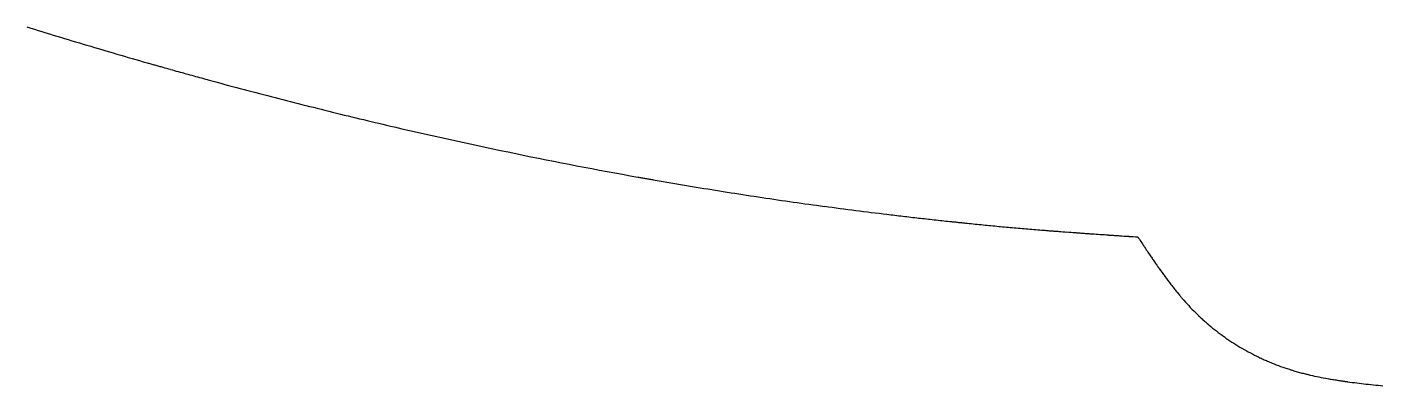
# Model space of a CAD drawing. Header units: millimetres. Extents: x -122 to 110, y 0 to 190.
# Drawn here: x -28.84 to -6.49, y 177.52 to 183.47 of the extents above; entities that cross this region are included whole.
import ezdxf

# ---------------------------------------------------------------- set-up
doc = ezdxf.new("R2010")
doc.units = ezdxf.units.MM
doc.layers.add('FLAT_PATTERN', color=7, linetype='CONTINUOUS')

msp = doc.modelspace()

# ---------------------------------------------------------------- linework, layer by layer
at = {"layer": 'FLAT_PATTERN', "color": 7, "linetype": 'CONTINUOUS'}
for centre, radius, start, end in [((-1.63, 271.009), 91.668, 252.73002, 253.37962), ((-2.152, 269.261, 0), 89.843, 253.37962, 254.04242), ((-2.312, 268.703, 0), 89.263, 254.04242, 254.0855), ((-2.422, 268.313, 0), 88.857, 254.17181, 254.21505), ((-2.455, 268.197, 0), 88.736, 254.21505, 254.30152), ((-2.542, 267.887, 0), 88.415, 254.30152, 254.3883), ((-2.607, 267.656, 0), 88.175, 254.3883, 254.56187), ((-2.776, 267.045), 87.541, 254.56187, 254.73669), ((-2.899, 266.591, 0), 87.071, 254.73669, 255.08634), ((-3.217, 265.397), 85.835, 255.08634, 255.44103), ((-3.445, 264.522), 84.93, 255.44103, 256.1504), ((-4.006, 262.247), 82.588, 256.1504, 256.87989), ((-4.385, 260.619), 80.916, 256.87989, 258.33901), ((-5.231, 256.521, 0), 76.732, 258.33901, 259.87768), ((-5.329, 255.969, 0), 76.171, 259.9764, 260.02581), ((-5.354, 255.828, 0), 76.028, 260.02581, 260.07532), ((-5.372, 255.722, 0), 75.921, 260.07532, 260.17433), ((-5.421, 255.442, 0), 75.636, 260.17433, 260.27371), ((-5.457, 255.233), 75.424, 260.27371, 260.47247), ((-5.55, 254.679, 0), 74.863, 260.47247, 260.67272), ((-5.617, 254.27, 0), 74.448, 260.67272, 261.07322), ((-5.786, 253.195, 0), 73.36, 261.07322, 261.47967), ((-6.001, 251.759), 71.908, 261.47967, 262.31205), ((-5.73, 253.766), 73.932, 262.31205, 263.12164), ((-5.25, 257.747, 0), 77.942, 263.12164, 263.21946), ((-5.44, 256.147, 0), 76.332, 263.21946, 263.31934), ((-5.533, 255.356, 0), 75.535, 263.31934, 263.41922), ((-5.713, 253.791, 0), 73.96, 263.41922, 263.52123), ((-5.844, 252.643, 0), 72.804, 263.52123, 263.72521), ((-6.177, 249.613, 0), 69.756, 263.72521, 263.93811), ((-6.277, 248.673, 0), 68.811, 263.93811, 263.99134), ((-6.921, 242.401, 0), 62.506, 264.27831, 264.3994), ((-7.053, 241.052, 0), 61.15, 264.3994, 264.64151), ((-7.386, 237.505, 0), 57.588, 264.64151, 264.8986), ((-7.591, 235.206), 55.28, 264.8986, 265.1693), ((-7.144, 240.494, 0), 60.586, 265.16928, 265.41625), ((-5.849, 256.942, 0), 77.085, 265.57317, 265.62088), ((-5.54, 260.967, 0), 81.122, 265.62088, 265.71619), ((1.53, 359.881, 0), 180.289, 266.04339, 266.04717), ((8.639, 462.992, 0), 283.644, 266.06081, 266.0729), ((25.558, 709.705, 0), 530.936, 266.08127, 266.09772), ((30.075, 206.654, 0), 48.489, 213.3617, 213.5792), ((12.065, 194.697, 0), 26.871, 213.5792, 213.9718), ((6.958, 191.256, 0), 20.713, 213.9718, 214.1716), ((1.664, 187.662, 0), 14.314, 214.1716, 214.4608), ((-0.048, 186.487, 0), 12.237, 214.4608, 214.6068), ((-1.975, 185.157, 0), 9.896, 214.6068, 214.7873), ((-2.647, 184.691, 0), 9.078, 214.7873, 214.8779), ((-3.749, 183.922, 0), 7.734, 214.9795, 215.0303), ((-3.041, 184.424, 0), 8.602, 215.1958, 216.2983), ((-4.396, 183.428), 6.921, 216.2983, 217.6686), ((-4.857, 183.073), 6.339, 217.6686, 218.3563), ((-5.403, 182.641), 5.643, 218.3563, 219.1288), ((-5.597, 182.483), 5.392, 219.1288, 219.5154), ((-5.84, 182.282), 5.077, 219.5154, 219.9261), ((-5.929, 182.208, 0), 4.961, 219.9261, 220.1315), ((-6.344, 181.853), 4.415, 220.7734, 222.8471), ((-6.62, 181.597), 4.039, 222.8471, 225.114), ((-6.711, 181.506), 3.91, 225.114, 226.2475), ((-6.821, 181.392), 3.752, 226.2475, 227.4288), ((-6.871, 181.337), 3.677, 227.4288, 228.6102), ((-6.964, 181.232), 3.537, 228.6102, 229.8382), ((-6.803, 181.423), 3.787, 229.8382, 234.6172), ((-6.7, 181.567), 3.964, 234.6172, 239.1832), ((-6.691, 181.583), 3.983, 239.1832, 241.4579), ((-6.704, 181.559), 3.955, 241.4579, 243.7487), ((-6.704, 181.558), 3.954, 243.7487, 244.8932), ((-6.702, 181.562), 3.959, 244.8932, 246.0362), ((-6.701, 181.566), 3.963, 246.0362, 246.6076), ((-6.698, 181.573, 0), 3.97, 246.6076, 247.178), ((-6.696, 181.577), 3.975, 247.178, 247.7484), ((-6.692, 181.586, 0), 3.985, 247.7484, 248.3173), ((-6.784, 181.355), 3.736, 248.3173, 250.6647), ((-6.667, 181.688), 4.089, 250.6647, 252.8096), ((-6.625, 181.826), 4.233, 252.8096, 253.882), ((-6.567, 182.025), 4.441, 253.882, 254.9042), ((-6.546, 182.103), 4.522, 254.9042, 255.4154), ((-6.518, 182.212), 4.633, 255.4154, 255.9142), ((-6.507, 182.253), 4.676, 255.9142, 256.1636), ((-6.493, 182.309), 4.734, 256.1636, 256.41), ((-6.486, 182.338), 4.764, 256.41, 256.6564), ((-6.473, 182.396, 0), 4.823, 256.6564, 256.8997), ((-6.408, 182.676), 5.111, 256.8997, 258.5541), ((-6.127, 184.064), 6.527, 258.5541, 259.8495), ((-6.028, 184.612), 7.084, 259.8495, 260.5011), ((-5.888, 185.45), 7.933, 260.5011, 261.083), ((-5.838, 185.773), 8.26, 261.083, 261.3742), ((-5.768, 186.231, 0), 8.724, 261.3742, 261.6501), ((-5.742, 186.406, 0), 8.9, 261.6501, 261.788), ((-5.695, 186.735, 0), 9.233, 261.9223, 261.9895), ((-5.185, 190.448), 12.981, 262.1874, 263.5785), ((-3.379, 206.493, 0), 29.127, 263.5785, 264.1986)]:
    msp.add_arc(centre, radius, start, end, dxfattribs=at)
at = {"layer": 'FLAT_PATTERN', "color": 7, "linetype": 'CONTINUOUS', "extrusion": (-1.79692e-09, -6.3062e-09, 1)}
msp.add_arc((-2.356, 268.547, 0), 89.1, 254.0855, 254.12866, dxfattribs=at)
at = {"layer": 'FLAT_PATTERN', "color": 7, "linetype": 'CONTINUOUS', "extrusion": (1.61376e-09, 5.68986e-09, 1)}
msp.add_arc((-2.378, 268.469, 0), 89.019, 254.12866, 254.17181, dxfattribs=at)
at = {"layer": 'FLAT_PATTERN', "color": 7, "linetype": 'CONTINUOUS', "extrusion": (5.47329e-10, 3.06345e-09, 1)}
msp.add_arc((-5.291, 256.182, 0), 76.388, 259.87768, 259.92699, dxfattribs=at)
at = {"layer": 'FLAT_PATTERN', "color": 7, "linetype": 'CONTINUOUS', "extrusion": (-1.14895e-09, -6.48543e-09, 1)}
msp.add_arc((-5.317, 256.04, 0), 76.243, 259.92699, 259.9764, dxfattribs=at)
at = {"layer": 'FLAT_PATTERN', "color": 7, "linetype": 'CONTINUOUS', "extrusion": (-1.73307e-10, -1.64862e-09, 1)}
msp.add_arc((-6.354, 247.937, 0), 68.07, 263.99134, 264.04516, dxfattribs=at)
at = {"layer": 'FLAT_PATTERN', "color": 7, "linetype": 'CONTINUOUS', "extrusion": (4.30628e-10, 4.14134e-09, 1)}
msp.add_arc((-6.504, 246.499, 0), 66.625, 264.04516, 264.10219, dxfattribs=at)
at = {"layer": 'FLAT_PATTERN', "color": 7, "linetype": 'CONTINUOUS', "extrusion": (-5.37372e-10, -5.2293e-09, 1)}
msp.add_arc((-6.679, 244.803, 0), 64.92, 264.10219, 264.16072, dxfattribs=at)
at = {"layer": 'FLAT_PATTERN', "color": 7, "linetype": 'CONTINUOUS', "extrusion": (1.36934e-10, 1.36415e-09, 1)}
msp.add_arc((-6.735, 244.257, 0), 64.371, 264.16072, 264.27831, dxfattribs=at)
at = {"layer": 'FLAT_PATTERN', "color": 7, "linetype": 'CONTINUOUS', "extrusion": (1.67442e-10, 2.06012e-09, 1)}
msp.add_arc((-6.85, 244.171, 0), 64.275, 265.41625, 265.44365, dxfattribs=at)
at = {"layer": 'FLAT_PATTERN', "color": 7, "linetype": 'CONTINUOUS', "extrusion": (-1.50374e-09, -1.89105e-08, 1)}
msp.add_arc((-6.666, 246.48, 0), 66.591, 265.44365, 265.4701, dxfattribs=at)
at = {"layer": 'FLAT_PATTERN', "color": 7, "linetype": 'CONTINUOUS', "extrusion": (1.02665e-09, 1.3028e-08, 1)}
msp.add_arc((-6.572, 247.654, 0), 67.77, 265.4701, 265.49655, dxfattribs=at)
at = {"layer": 'FLAT_PATTERN', "color": 7, "linetype": 'CONTINUOUS', "extrusion": (1.18007e-10, 1.49146e-09, 1)}
msp.add_arc((-6.384, 250.046, 0), 70.169, 265.49655, 265.5221, dxfattribs=at)
at = {"layer": 'FLAT_PATTERN', "color": 7, "linetype": 'CONTINUOUS', "extrusion": (-7.86031e-11, -1.01908e-09, 1)}
msp.add_arc((-6.239, 251.901, 0), 72.029, 265.5221, 265.57317, dxfattribs=at)
at = {"layer": 'FLAT_PATTERN', "color": 7, "linetype": 'CONTINUOUS', "extrusion": (-1.51221e-10, -2.02948e-09, 1)}
msp.add_arc((-4.704, 272.129, 0), 92.315, 265.71619, 265.79993, dxfattribs=at)
at = {"layer": 'FLAT_PATTERN', "color": 7, "linetype": 'CONTINUOUS', "extrusion": (6.11632e-09, 8.33168e-08, 1)}
msp.add_arc((-4.641, 272.993, 0), 93.181, 265.79993, 265.80892, dxfattribs=at)
at = {"layer": 'FLAT_PATTERN', "color": 7, "linetype": 'CONTINUOUS', "extrusion": (-1.63599e-08, -2.23405e-07, 1)}
msp.add_arc((-4.426, 275.92, 0), 96.116, 265.80892, 265.81764, dxfattribs=at)
at = {"layer": 'FLAT_PATTERN', "color": 7, "linetype": 'CONTINUOUS', "extrusion": (1.21436e-08, 1.66382e-07, 1)}
msp.add_arc((-4.318, 277.406, 0), 97.606, 265.81764, 265.82636, dxfattribs=at)
at = {"layer": 'FLAT_PATTERN', "color": 7, "linetype": 'CONTINUOUS', "extrusion": (1.39857e-09, 1.91349e-08, 1)}
msp.add_arc((-4.097, 280.425, 0), 100.633, 265.82636, 265.83481, dxfattribs=at)
at = {"layer": 'FLAT_PATTERN', "color": 7, "linetype": 'CONTINUOUS', "extrusion": (-1.0695e-09, -1.47557e-08, 1)}
msp.add_arc((-3.928, 282.757, 0), 102.972, 265.83481, 265.85171, dxfattribs=at)
at = {"layer": 'FLAT_PATTERN', "color": 7, "linetype": 'CONTINUOUS', "extrusion": (-3.18819e-10, -4.40549e-09, 1)}
msp.add_arc((-3.469, 289.078, 0), 109.309, 265.85171, 265.86764, dxfattribs=at)
at = {"layer": 'FLAT_PATTERN', "color": 7, "linetype": 'CONTINUOUS', "extrusion": (-7.80781e-11, -1.07338e-09, 1)}
msp.add_arc((-3.107, 294.09, 0), 114.335, 265.86764, 265.89945, dxfattribs=at)
at = {"layer": 'FLAT_PATTERN', "color": 7, "linetype": 'CONTINUOUS', "extrusion": (1.43274e-10, 2.01423e-09, 1)}
msp.add_arc((-2.116, 307.916, 0), 128.196, 265.89945, 265.92782, dxfattribs=at)
at = {"layer": 'FLAT_PATTERN', "color": 7, "linetype": 'CONTINUOUS', "extrusion": (7.67151e-11, 1.07932e-09, 1)}
msp.add_arc((-1.3, 319.379, 0), 139.688, 265.92782, 265.98436, dxfattribs=at)
at = {"layer": 'FLAT_PATTERN', "color": 7, "linetype": 'CONTINUOUS', "extrusion": (-3.81507e-10, -5.44795e-09, 1)}
msp.add_arc((1.002, 352.173, 0), 172.562, 265.98436, 266.03012, dxfattribs=at)
at = {"layer": 'FLAT_PATTERN', "color": 7, "linetype": 'CONTINUOUS', "extrusion": (1.06612e-07, 1.53628e-06, 1)}
msp.add_arc((-1.871, 310.767, 0), 131.057, 266.03012, 266.03132, dxfattribs=at)
at = {"layer": 'FLAT_PATTERN', "color": 7, "linetype": 'CONTINUOUS', "extrusion": (-3.08832e-07, -4.4519e-06, 1)}
msp.add_arc((-1.586, 314.877, -0.001), 135.177, 266.03132, 266.03248, dxfattribs=at)
at = {"layer": 'FLAT_PATTERN', "color": 7, "linetype": 'CONTINUOUS', "extrusion": (3.92137e-07, 5.65478e-06, 1)}
msp.add_arc((-1.441, 316.97, 0.001), 137.275, 266.03248, 266.03365, dxfattribs=at)
at = {"layer": 'FLAT_PATTERN', "color": 7, "linetype": 'CONTINUOUS', "extrusion": (-7.39164e-09, -1.07375e-07, 1)}
msp.add_arc((-1.146, 321.216, 0), 141.531, 266.03365, 266.03477, dxfattribs=at)
at = {"layer": 'FLAT_PATTERN', "color": 7, "linetype": 'CONTINUOUS', "extrusion": (-8.70936e-08, -1.25719e-06, 1)}
msp.add_arc((-0.919, 324.496, 0), 144.819, 266.03477, 266.03703, dxfattribs=at)
at = {"layer": 'FLAT_PATTERN', "color": 7, "linetype": 'CONTINUOUS', "extrusion": (-1.07811e-08, -1.55645e-07, 1)}
msp.add_arc((-0.303, 333.387, 0), 153.731, 266.03703, 266.03915, dxfattribs=at)
at = {"layer": 'FLAT_PATTERN', "color": 7, "linetype": 'CONTINUOUS', "extrusion": (6.3541e-09, 9.183e-08, 1)}
msp.add_arc((0.185, 340.437, 0), 160.798, 266.03915, 266.04339, dxfattribs=at)
at = {"layer": 'FLAT_PATTERN', "color": 7, "linetype": 'CONTINUOUS', "extrusion": (-1.20463e-09, -1.74717e-08, 1)}
msp.add_arc((2.644, 376.002, 0), 196.448, 266.04717, 266.05471, dxfattribs=at)
at = {"layer": 'FLAT_PATTERN', "color": 7, "linetype": 'CONTINUOUS', "extrusion": (-2.25182e-10, -3.27012e-09, 1)}
msp.add_arc((5.824, 422.117, 0), 242.672, 266.05471, 266.06081, dxfattribs=at)
at = {"layer": 'FLAT_PATTERN', "color": 7, "linetype": 'CONTINUOUS', "extrusion": (-1.05193e-10, -1.53139e-09, 1)}
msp.add_arc((17.273, 588.764, 0), 409.712, 266.0729, 266.08127, dxfattribs=at)
at = {"layer": 'FLAT_PATTERN', "color": 7, "linetype": 'CONTINUOUS', "extrusion": (2.20704e-10, 3.24311e-09, 1)}
msp.add_arc((54.465, 1133.481, 0), 955.697, 266.097716, 266.10685, dxfattribs=at)
at = {"layer": 'FLAT_PATTERN', "color": 7, "linetype": 'CONTINUOUS', "extrusion": (1.11038e-09, 7.69793e-10, 1)}
msp.add_arc((-3.456, 184.127, 0), 8.092, 214.8779, 214.9795, dxfattribs=at)
at = {"layer": 'FLAT_PATTERN', "color": 7, "linetype": 'CONTINUOUS', "extrusion": (-3.24032e-09, -2.27895e-09, 1)}
msp.add_arc((-4.118, 183.663, 0), 7.284, 215.0303, 215.0844, dxfattribs=at)
at = {"layer": 'FLAT_PATTERN', "color": 7, "linetype": 'CONTINUOUS', "extrusion": (-2.49848e-08, -1.75524e-08, 1)}
msp.add_arc((-4.254, 183.568, 0), 7.117, 215.0844, 215.1114, dxfattribs=at)
at = {"layer": 'FLAT_PATTERN', "color": 7, "linetype": 'CONTINUOUS', "extrusion": (-1.09052e-07, -7.66605e-08, 1)}
msp.add_arc((-4.43, 183.444, 0), 6.902, 215.1114, 215.1392, dxfattribs=at)
at = {"layer": 'FLAT_PATTERN', "color": 7, "linetype": 'CONTINUOUS', "extrusion": (1.6767e-07, 1.18106e-07, 1)}
msp.add_arc((-4.517, 183.383, 0), 6.796, 215.1392, 215.1671, dxfattribs=at)
at = {"layer": 'FLAT_PATTERN', "color": 7, "linetype": 'CONTINUOUS', "extrusion": (-3.26894e-08, -2.30597e-08, 1)}
msp.add_arc((-4.687, 183.263, 0), 6.588, 215.1671, 215.1958, dxfattribs=at)
at = {"layer": 'FLAT_PATTERN', "color": 7, "linetype": 'CONTINUOUS', "extrusion": (-1.69286e-09, -1.42517e-09, 1)}
msp.add_arc((-6.043, 182.112, 0), 4.812, 220.1315, 220.3432, dxfattribs=at)
at = {"layer": 'FLAT_PATTERN', "color": 7, "linetype": 'CONTINUOUS', "extrusion": (4.3742e-09, 3.72795e-09, 1)}
msp.add_arc((-6.099, 182.064, 0), 4.738, 220.3432, 220.555, dxfattribs=at)
at = {"layer": 'FLAT_PATTERN', "color": 7, "linetype": 'CONTINUOUS', "extrusion": (-2.11543e-09, -1.82551e-09, 1)}
msp.add_arc((-6.209, 181.97, 0), 4.594, 220.555, 220.7734, dxfattribs=at)
at = {"layer": 'FLAT_PATTERN', "color": 7, "linetype": 'CONTINUOUS', "extrusion": (-6.65567e-10, -4.62532e-09, 1)}
msp.add_arc((-5.708, 186.645, 0), 9.142, 261.788, 261.9223, dxfattribs=at)
at = {"layer": 'FLAT_PATTERN', "color": 7, "linetype": 'CONTINUOUS', "extrusion": (3.00828e-09, 2.14435e-08, 1)}
msp.add_arc((-5.678, 186.857, 0), 9.356, 261.9895, 262.0557, dxfattribs=at)
at = {"layer": 'FLAT_PATTERN', "color": 7, "linetype": 'CONTINUOUS', "extrusion": (-1.55256e-09, -1.12392e-08, 1)}
msp.add_arc((-5.669, 186.919, 0), 9.419, 262.0557, 262.122, dxfattribs=at)
at = {"layer": 'FLAT_PATTERN', "color": 7, "linetype": 'CONTINUOUS', "extrusion": (-3.07619e-10, -2.24201e-09, 1)}
msp.add_arc((-5.652, 187.043, 0), 9.544, 262.122, 262.1874, dxfattribs=at)

doc.saveas('drawing.dxf')
